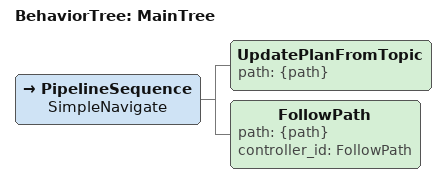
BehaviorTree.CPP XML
<root main_tree_to_execute="MainTree">
  <BehaviorTree ID="MainTree">
    <PipelineSequence name="SimpleNavigate">
      <UpdatePlanFromTopic path="{path}" />
      <FollowPath path="{path}" controller_id="FollowPath"/>
    </PipelineSequence>
  </BehaviorTree>
</root>
